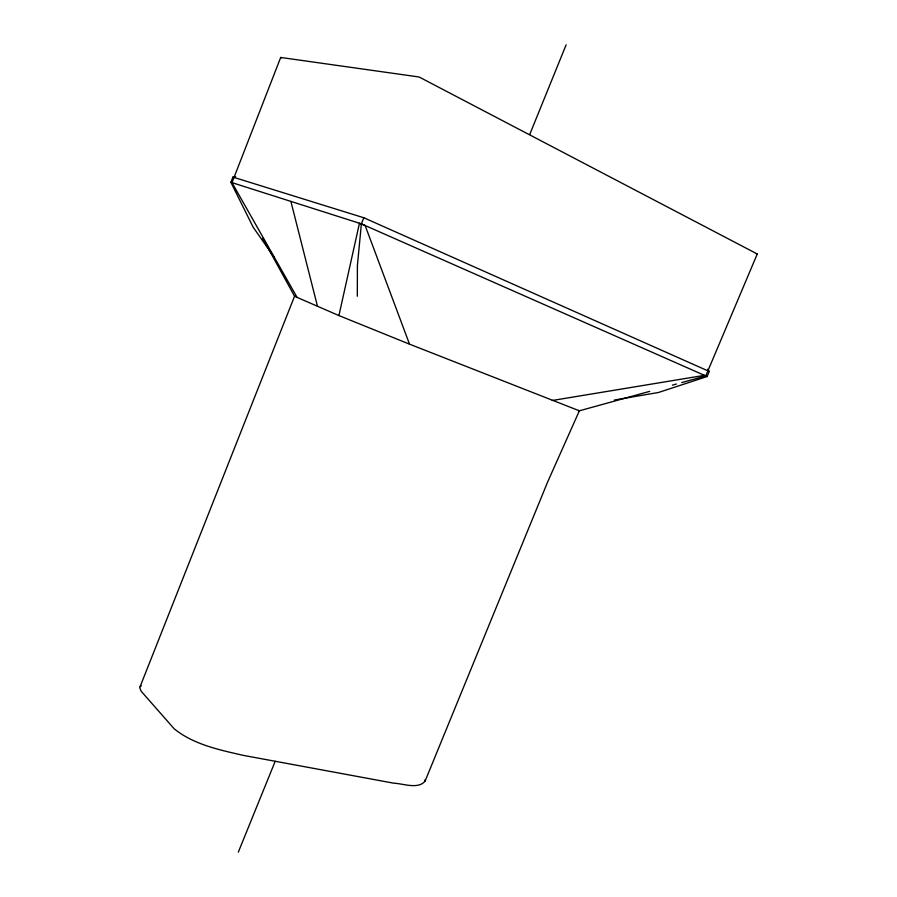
<?xml version="1.0" encoding="UTF-8"?>
<svg xmlns="http://www.w3.org/2000/svg" width="897" height="897" viewBox="0 0 897 897"><rect width="100%" height="100%" fill="white"/><g stroke="black" fill="none" stroke-linecap="round" stroke-linejoin="round"><path stroke-width="1.35" d="M357.309 296.223L357.398 265.59L361.379 223.858L363.812 217.758L709.258 371.459L707.116 376.527L658.499 392.482L614.389 400.028M681.731 382.571L705.726 375.989L757.259 253.997L419.852 77.377A3.79 0.561 22.8 0 0 418.193 76.862L280.694 57.453L281.232 57.969M409.514 344.156L338.92 315.565L359.45 223.241L365.135 225.517L409.514 344.156L579.361 410.815L649.742 391.35M578.621 410.4L579.361 410.815L547.809 481.577L425.1 781.096C418.159 789.629 403.336 783.586 393.761 783.182L243.423 755.397C219.473 749.903 193.606 744.588 174.13 728.745L141.188 691.251L139.708 687.651L294.564 296.223L262.698 238.288M274 257.013L253.189 227.244L230.888 182.282L232.917 177.079L235.619 176.552M232.592 182.988L231.987 182.674L280.694 57.453M238.31 852.15L275.2 761.295M529.757 134.404L566.119 44.85M140.201 686.654L141.233 685.79M757.247 254.143L756.328 254.03M672.402 385.127L676.405 384.039M552.26 400.488L704.425 375.35L705.704 376M231.987 182.652L297.075 297.389L338.92 315.565M295.304 296.391L294.665 296.201L297.075 297.389M232.917 177.079L363.812 217.758M230.888 182.282L361.379 223.858L707.116 376.527M707.576 369.228L709.258 371.459M290.886 201.399L317.471 306.247M424.886 779.919L425.1 781.096"/></g></svg>
